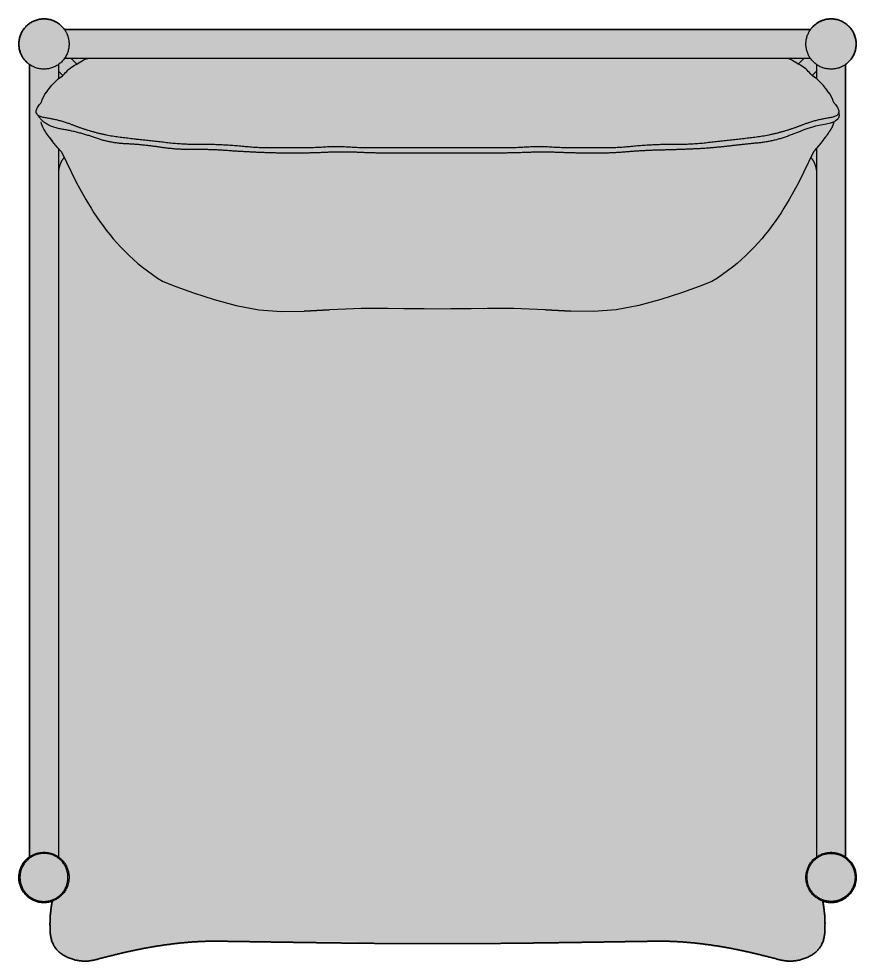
# Model space of a CAD drawing. Header units: millimetres. Extents: x 0 to 2127, y -1247 to 764.
# Drawn here: x 86 to 836, y -1247 to -404 of the extents above; entities that cross this region are included whole.
import ezdxf

# ---------------------------------------------------------------- set-up
doc = ezdxf.new("R2010")
doc.units = ezdxf.units.MM
doc.layers.add('Blocks', color=7, linetype='Continuous')
doc.layers.add('Blocks$Fill', color=7, linetype='Continuous', true_color=0xffffff)
doc.layers.add('Blocks$Inner', color=7, linetype='Continuous', lineweight=25, true_color=0x007f00)
doc.layers.add('Blocks$Outline', color=7, linetype='Continuous', lineweight=35, true_color=0xff3f3f)

# ---------------------------------------------------------------- blocks, each defined once
blk = doc.blocks.new('Arbour Lounge Chair Top')
at = {"layer": 'Blocks$Fill'}
blk.add_hatch(color=256, dxfattribs=at).paths.add_polyline_path([(835.58, -384.39), (835.91, -386.09), (836.21, -387.79), (836.72, -391.23), (837.12, -394.71), (837.39, -398.23), (837.56, -401.79), (837.6, -405.4), (837.53, -409.05), (837.35, -412.74), (837.27, -413.66), (837.18, -414.56), (837.06, -415.45), (836.91, -416.32), (836.75, -417.17), (836.55, -418.01), (836.34, -418.83), (836.1, -419.64), (835.84, -420.42), (835.55, -421.2), (835.24, -421.95), (835.07, -422.32), (834.9, -422.69), (834.73, -423.05), (834.55, -423.41), (834.36, -423.77), (834.16, -424.12), (833.96, -424.47), (833.76, -424.81), (833.55, -425.15), (833.33, -425.48), (833.11, -425.81), (832.88, -426.14), (832.64, -426.46), (832.4, -426.78), (832.15, -427.1), (831.9, -427.41), (831.64, -427.71), (831.37, -428.01), (831.1, -428.31), (830.83, -428.61), (830.54, -428.89), (830.25, -429.18), (829.66, -429.74), (829.04, -430.28), (828.4, -430.81), (827.73, -431.32), (827.04, -431.81), (826.32, -432.29), (825.59, -432.75), (824.82, -433.19), (824.04, -433.62), (823.23, -434.03), (822.41, -434.42), (821.58, -434.79), (820.76, -435.15), (819.93, -435.48), (819.11, -435.79), (818.28, -436.09), (817.45, -436.36), (816.62, -436.62), (815.78, -436.85), (814.95, -437.06), (814.11, -437.26), (813.28, -437.43), (812.44, -437.59), (811.6, -437.72), (810.76, -437.83), (809.92, -437.93), (809.08, -438), (808.23, -438.06), (807.38, -438.09), (806.54, -438.11), (805.69, -438.1), (804.84, -438.08), (803.99, -438.03), (803.13, -437.97), (802.28, -437.88), (801.43, -437.78), (800.57, -437.66), (799.71, -437.51), (798.85, -437.35), (797.99, -437.16), (797.13, -436.96), (796.27, -436.74), (782.51, -433.16), (768.89, -429.92), (755.27, -427.07), (741.53, -424.64), (734.62, -423.6), (727.7, -422.69), (720.76, -421.91), (713.81, -421.26), (706.85, -420.76), (699.88, -420.43), (692.91, -420.27), (658.01, -420.69), (630.1, -421.13), (323.02, -420.69), (295.1, -420.28), (288.12, -420.27), (281.15, -420.43), (274.18, -420.76), (267.22, -421.26), (260.26, -421.91), (253.33, -422.69), (246.41, -423.6), (239.5, -424.64), (225.76, -427.07), (212.14, -429.92), (198.52, -433.16), (184.76, -436.74), (183.9, -436.96), (183.04, -437.16), (182.18, -437.35), (181.32, -437.51), (180.46, -437.66), (179.6, -437.78), (178.75, -437.88), (177.89, -437.97), (177.04, -438.03), (176.19, -438.08), (175.34, -438.1), (174.49, -438.11), (173.64, -438.09), (172.8, -438.06), (171.95, -438), (171.11, -437.93), (170.27, -437.83), (169.43, -437.72), (168.59, -437.59), (167.75, -437.43), (166.91, -437.26), (166.08, -437.06), (165.25, -436.85), (164.41, -436.62), (163.58, -436.36), (162.75, -436.09), (161.92, -435.79), (161.1, -435.48), (160.27, -435.15), (159.45, -434.79), (158.62, -434.42), (157.8, -434.03), (156.99, -433.62), (156.2, -433.19), (155.44, -432.75), (154.7, -432.29), (153.99, -431.81), (153.3, -431.32), (152.63, -430.81), (151.99, -430.28), (151.37, -429.74), (150.77, -429.18), (150.49, -428.89), (150.2, -428.61), (149.93, -428.31), (149.65, -428.01), (149.39, -427.71), (149.13, -427.41), (148.88, -427.1), (148.63, -426.78), (148.39, -426.46), (148.15, -426.14), (147.92, -425.81), (147.7, -425.48), (147.48, -425.15), (147.27, -424.81), (147.06, -424.47), (146.87, -424.12), (146.67, -423.77), (146.48, -423.41), (146.3, -423.05), (146.13, -422.69), (145.96, -422.32), (145.79, -421.95), (145.48, -421.2), (145.19, -420.42), (144.93, -419.64), (144.69, -418.83), (144.48, -418.01), (144.28, -417.17), (144.12, -416.32), (143.97, -415.45), (143.85, -414.56), (143.75, -413.66), (143.68, -412.74), (143.5, -409.05), (143.43, -405.4), (143.47, -401.79), (143.63, -398.23), (143.91, -394.71), (144.31, -391.23), (144.82, -387.79), (145.12, -386.09), (145.45, -384.39), (144.94, -384.56), (144.44, -384.72), (143.92, -384.87), (143.41, -385), (142.89, -385.12), (142.37, -385.23), (141.84, -385.33), (141.31, -385.41), (140.78, -385.48), (140.24, -385.53), (139.7, -385.58), (139.16, -385.61), (138.61, -385.63), (138.06, -385.63), (137.5, -385.63), (136.95, -385.61), (136.49, -385.58), (136.04, -385.55), (135.59, -385.5), (135.15, -385.45), (134.71, -385.39), (134.27, -385.33), (133.83, -385.25), (133.4, -385.17), (132.97, -385.08), (132.54, -384.98), (132.12, -384.87), (131.7, -384.75), (131.28, -384.63), (130.87, -384.49), (130.46, -384.35), (130.05, -384.2), (129.65, -384.05), (129.25, -383.88), (128.85, -383.71), (128.45, -383.52), (128.06, -383.33), (127.67, -383.13), (127.29, -382.93), (126.91, -382.71), (126.53, -382.49), (126.15, -382.26), (125.78, -382.02), (125.41, -381.77), (125.04, -381.51), (124.68, -381.25), (124.31, -380.97), (123.96, -380.69), (123.6, -380.4), (123.26, -380.11), (122.92, -379.81), (122.59, -379.51), (122.27, -379.2), (121.95, -378.89), (121.65, -378.57), (121.34, -378.25), (121.05, -377.93), (120.77, -377.59), (120.49, -377.26), (120.22, -376.92), (119.95, -376.57), (119.7, -376.22), (119.45, -375.86), (119.2, -375.5), (118.97, -375.14), (118.74, -374.77), (118.52, -374.39), (118.31, -374.01), (118.11, -373.63), (117.91, -373.24), (117.72, -372.85), (117.53, -372.45), (117.36, -372.04), (117.19, -371.63), (117.03, -371.22), (116.88, -370.8), (116.73, -370.38), (116.59, -369.95), (116.46, -369.52), (116.34, -369.08), (116.22, -368.64), (116.11, -368.2), (116.02, -367.76), (115.93, -367.32), (115.85, -366.88), (115.77, -366.45), (115.71, -366.01), (115.66, -365.57), (115.61, -365.13), (115.58, -364.7), (115.55, -364.26), (115.53, -363.83), (115.52, -363.39), (115.52, -362.96), (115.52, -362.52), (115.54, -362.09), (115.57, -361.66), (115.6, -361.22), (115.64, -360.79), (115.69, -360.36), (115.75, -359.93), (115.82, -359.5), (115.9, -359.07), (115.99, -358.64), (116.08, -358.21), (116.19, -357.78), (116.3, -357.35), (116.42, -356.92), (116.55, -356.49), (116.69, -356.06), (116.84, -355.63), (117, -355.21), (117.15, -354.81), (117.32, -354.41), (117.48, -354.02), (117.66, -353.63), (117.84, -353.25), (118.02, -352.87), (118.22, -352.5), (118.42, -352.14), (118.62, -351.77), (118.83, -351.42), (119.05, -351.07), (119.27, -350.72), (119.5, -350.38), (119.74, -350.04), (119.98, -349.71), (120.23, -349.38), (120.48, -349.06), (120.74, -348.74), (121.01, -348.43), (121.28, -348.12), (121.56, -347.82), (121.85, -347.52), (122.14, -347.23), (122.43, -346.94), (122.74, -346.66), (123.05, -346.38), (123.36, -346.11), (123.69, -345.84), (124.01, -345.58), (124.35, -345.32), (124.69, -345.06), (125.03, -344.82), (125.03, 364.47), (124.65, 364.74), (124.28, 365.02), (123.91, 365.32), (123.55, 365.62), (123.19, 365.92), (122.84, 366.24), (122.49, 366.56), (122.16, 366.9), (121.82, 367.24), (121.5, 367.59), (121.18, 367.95), (120.87, 368.31), (120.56, 368.69), (120.26, 369.07), (119.96, 369.46), (119.67, 369.86), (119.41, 370.23), (119.16, 370.61), (118.92, 370.99), (118.69, 371.37), (118.46, 371.76), (118.24, 372.14), (118.03, 372.53), (117.83, 372.92), (117.64, 373.32), (117.46, 373.72), (117.28, 374.12), (117.12, 374.52), (116.96, 374.92), (116.81, 375.33), (116.67, 375.74), (116.53, 376.16), (116.41, 376.57), (116.29, 376.99), (116.18, 377.41), (116.08, 377.83), (115.99, 378.26), (115.91, 378.69), (115.84, 379.12), (115.77, 379.55), (115.71, 379.99), (115.66, 380.43), (115.62, 380.87), (115.59, 381.32), (115.57, 381.76), (115.55, 382.21), (115.55, 382.67), (115.55, 383.12), (115.56, 383.58), (115.57, 384.03), (115.6, 384.48), (115.64, 384.92), (115.68, 385.37), (115.73, 385.81), (115.79, 386.25), (115.86, 386.68), (115.94, 387.11), (116.02, 387.54), (116.11, 387.97), (116.22, 388.39), (116.33, 388.81), (116.44, 389.23), (116.57, 389.65), (116.71, 390.06), (116.85, 390.47), (117, 390.88), (117.16, 391.28), (117.33, 391.68), (117.51, 392.08), (117.69, 392.47), (117.89, 392.87), (118.09, 393.26), (118.3, 393.64), (118.52, 394.03), (118.74, 394.41), (118.98, 394.79), (119.22, 395.16), (119.47, 395.54), (119.73, 395.91), (120, 396.27), (120.28, 396.64), (120.56, 396.99), (120.84, 397.34), (121.13, 397.68), (121.43, 398.01), (121.73, 398.34), (122.04, 398.66), (122.35, 398.97), (122.66, 399.27), (122.98, 399.57), (123.31, 399.86), (123.64, 400.15), (123.98, 400.42), (124.32, 400.69), (124.67, 400.95), (125.02, 401.21), (125.38, 401.45), (125.74, 401.69), (126.1, 401.93), (126.48, 402.15), (126.85, 402.37), (127.24, 402.58), (127.62, 402.78), (128.02, 402.98), (128.41, 403.17), (128.82, 403.35), (129.22, 403.53), (129.64, 403.7), (130.05, 403.86), (130.48, 404.01), (130.9, 404.16), (131.34, 404.3), (131.77, 404.43), (132.21, 404.55), (132.64, 404.66), (133.08, 404.77), (133.52, 404.86), (133.95, 404.95), (134.39, 405.03), (134.82, 405.1), (135.25, 405.16), (135.69, 405.21), (136.12, 405.25), (136.56, 405.29), (136.99, 405.31), (137.43, 405.33), (137.86, 405.34), (138.3, 405.34), (138.73, 405.33), (139.16, 405.31), (139.6, 405.28), (140.03, 405.25), (140.46, 405.2), (140.9, 405.15), (141.33, 405.08), (141.76, 405.01), (142.2, 404.93), (142.63, 404.84), (143.06, 404.75), (143.49, 404.64), (143.93, 404.52), (144.36, 404.4), (144.79, 404.27), (145.22, 404.12), (145.65, 403.97), (146.08, 403.82), (146.5, 403.65), (146.91, 403.48), (147.32, 403.3), (147.72, 403.12), (148.12, 402.93), (148.51, 402.73), (148.9, 402.52), (149.28, 402.31), (149.65, 402.09), (150.03, 401.86), (150.39, 401.63), (150.75, 401.39), (151.11, 401.14), (151.46, 400.88), (151.8, 400.62), (152.14, 400.35), (152.48, 400.07), (152.81, 399.79), (153.13, 399.5), (153.45, 399.2), (153.76, 398.9), (154.07, 398.59), (154.37, 398.27), (154.67, 397.94), (154.96, 397.61), (155.25, 397.27), (155.53, 396.92), (155.81, 396.57), (156.08, 396.21), (156.35, 395.84), (490.51, 395.84), (824.65, 395.84), (824.93, 396.22), (825.21, 396.59), (825.5, 396.96), (825.8, 397.33), (826.11, 397.68), (826.43, 398.03), (826.75, 398.38), (827.09, 398.71), (827.43, 399.05), (827.78, 399.37), (828.14, 399.69), (828.5, 400), (828.88, 400.31), (829.26, 400.61), (829.65, 400.91), (830.05, 401.19), (830.43, 401.45), (830.8, 401.7), (831.18, 401.95), (831.56, 402.18), (831.95, 402.4), (832.34, 402.62), (832.73, 402.83), (833.12, 403.03), (833.51, 403.22), (833.91, 403.41), (834.31, 403.58), (834.71, 403.75), (835.12, 403.9), (835.53, 404.05), (835.94, 404.2), (836.35, 404.33), (836.77, 404.45), (837.18, 404.57), (837.6, 404.68), (838.03, 404.78), (838.45, 404.87), (838.88, 404.95), (839.32, 405.02), (839.75, 405.09), (840.19, 405.14), (840.63, 405.19), (841.07, 405.23), (841.51, 405.27), (841.96, 405.29), (842.41, 405.3), (842.86, 405.31), (843.32, 405.31), (843.77, 405.3), (844.22, 405.28), (844.67, 405.25), (845.12, 405.22), (845.56, 405.17), (846, 405.12), (846.44, 405.06), (846.88, 404.99), (847.31, 404.92), (847.74, 404.83), (848.16, 404.74), (848.59, 404.63), (849.01, 404.52), (849.43, 404.4), (849.84, 404.28), (850.25, 404.14), (850.66, 404), (851.07, 403.85), (851.47, 403.69), (851.87, 403.52), (852.27, 403.34), (852.67, 403.15), (853.06, 402.96), (853.45, 402.76), (853.84, 402.55), (854.22, 402.33), (854.6, 402.1), (854.98, 401.87), (855.36, 401.62), (855.73, 401.37), (856.1, 401.11), (856.46, 400.84), (856.83, 400.56), (857.18, 400.28), (857.53, 400), (857.87, 399.71), (858.2, 399.41), (858.53, 399.11), (858.85, 398.8), (859.16, 398.49), (859.46, 398.18), (859.76, 397.86), (860.05, 397.53), (860.33, 397.2), (860.61, 396.86), (860.88, 396.52), (861.14, 396.17), (861.39, 395.82), (861.64, 395.46), (861.88, 395.1), (862.11, 394.73), (862.34, 394.36), (862.55, 393.98), (862.76, 393.6), (862.97, 393.21), (863.16, 392.82), (863.35, 392.42), (863.54, 392.02), (863.71, 391.61), (863.88, 391.2), (864.04, 390.78), (864.19, 390.36), (864.34, 389.93), (864.48, 389.5), (864.61, 389.06), (864.73, 388.63), (864.84, 388.19), (864.95, 387.75), (865.04, 387.32), (865.13, 386.88), (865.21, 386.45), (865.28, 386.01), (865.34, 385.58), (865.39, 385.14), (865.43, 384.71), (865.46, 384.28), (865.49, 383.84), (865.51, 383.41), (865.51, 382.97), (865.51, 382.54), (865.5, 382.11), (865.48, 381.67), (865.45, 381.24), (865.42, 380.8), (865.37, 380.37), (865.32, 379.94), (865.26, 379.5), (865.18, 379.07), (865.1, 378.64), (865.01, 378.21), (864.91, 377.77), (864.81, 377.34), (864.69, 376.91), (864.57, 376.48), (864.43, 376.04), (864.29, 375.61), (864.14, 375.18), (863.98, 374.76), (863.82, 374.34), (863.65, 373.93), (863.47, 373.52), (863.28, 373.12), (863.09, 372.72), (862.89, 372.33), (862.69, 371.94), (862.47, 371.56), (862.25, 371.18), (862.03, 370.81), (861.79, 370.45), (861.55, 370.09), (861.3, 369.73), (861.04, 369.38), (860.78, 369.04), (860.51, 368.7), (860.23, 368.36), (859.95, 368.03), (859.66, 367.71), (859.36, 367.39), (859.06, 367.08), (858.74, 366.77), (858.43, 366.47), (858.1, 366.17), (857.77, 365.88), (857.43, 365.59), (857.08, 365.31), (856.72, 365.03), (856.36, 364.76), (855.99, 364.5), (855.99, -344.82), (856.61, -345.27), (856.97, -345.55), (857.32, -345.83), (857.67, -346.12), (858.01, -346.41), (858.34, -346.71), (858.66, -347.02), (858.98, -347.32), (859.29, -347.64), (859.59, -347.96), (859.88, -348.28), (860.17, -348.61), (860.45, -348.94), (860.72, -349.28), (860.99, -349.63), (861.25, -349.97), (861.5, -350.33), (861.74, -350.69), (861.98, -351.05), (862.21, -351.42), (862.43, -351.8), (862.64, -352.17), (862.85, -352.56), (863.05, -352.95), (863.25, -353.34), (863.43, -353.74), (863.61, -354.15), (863.78, -354.55), (863.95, -354.97), (864.1, -355.39), (864.25, -355.81), (864.4, -356.24), (864.53, -356.68), (864.66, -357.11), (864.78, -357.55), (864.89, -357.99), (864.99, -358.42), (865.08, -358.86), (865.16, -359.29), (865.24, -359.73), (865.3, -360.17), (865.36, -360.6), (865.41, -361.04), (865.45, -361.47), (865.48, -361.91), (865.5, -362.34), (865.51, -362.78), (865.51, -363.21), (865.51, -363.64), (865.5, -364.08), (865.47, -364.51), (865.44, -364.94), (865.4, -365.38), (865.35, -365.81), (865.29, -366.24), (865.23, -366.68), (865.15, -367.11), (865.07, -367.54), (864.98, -367.97), (864.87, -368.4), (864.76, -368.84), (864.64, -369.27), (864.52, -369.7), (864.38, -370.13), (864.23, -370.56), (864.08, -370.99), (863.92, -371.41), (863.75, -371.83), (863.57, -372.24), (863.39, -372.65), (863.2, -373.05), (863.01, -373.45), (862.81, -373.84), (862.6, -374.22), (862.38, -374.6), (862.15, -374.98), (861.92, -375.35), (861.69, -375.71), (861.44, -376.07), (861.19, -376.42), (860.93, -376.77), (860.66, -377.12), (860.39, -377.45), (860.11, -377.79), (859.82, -378.11), (859.53, -378.43), (859.23, -378.75), (858.92, -379.06), (858.6, -379.37), (858.28, -379.67), (857.95, -379.96), (857.62, -380.25), (857.27, -380.54), (856.92, -380.81), (856.56, -381.09), (856.2, -381.36), (855.83, -381.62), (855.45, -381.88), (855.07, -382.12), (854.69, -382.36), (854.31, -382.59), (853.92, -382.81), (853.53, -383.03), (853.14, -383.23), (852.75, -383.43), (852.35, -383.62), (851.95, -383.8), (851.55, -383.97), (851.15, -384.13), (850.74, -384.29), (850.33, -384.44), (849.92, -384.57), (849.51, -384.7), (849.09, -384.82), (848.67, -384.94), (848.25, -385.04), (847.82, -385.14), (847.4, -385.22), (846.97, -385.3), (846.53, -385.37), (846.1, -385.43), (845.66, -385.49), (845.22, -385.53), (844.78, -385.57), (844.34, -385.6), (843.89, -385.62), (843.44, -385.63), (842.99, -385.63), (842.53, -385.63), (842.08, -385.61), (841.62, -385.59), (841.17, -385.56), (840.72, -385.52), (840.28, -385.47), (839.84, -385.42), (839.4, -385.35), (838.96, -385.28), (838.53, -385.2), (838.1, -385.11), (837.67, -385.01), (837.25, -384.9), (836.83, -384.79), (836.41, -384.67), (835.99, -384.53)], flags=0)
at = {"layer": 'Blocks$Inner'}
for p, q in [((125.03, 364.47), (125.03, -344.82)), ((151.03, 364.49), (151.03, 351.75)), ((490.51, 369.84), (156.34, 369.84)), ((167.35, 364.82), (162.33, 369.84)), ((824.66, 369.84), (490.51, 369.84)), ((813.68, 364.82), (818.7, 369.84)), ((830, 364.53), (830, 351.75)), ((855.99, -344.82), (855.99, 364.5)), ((151.03, 358.51), (154.85, 354.69)), ((830, 358.51), (826.18, 354.69)), ((220.62, 297.6), (221.5, 297.55)), ((151.03, -276.2), (151.03, -344.84)), ((830, -276.2), (830, -344.85)), ((145.45, -384.39), (145.45, -384.4)), ((835.58, -384.4), (835.58, -384.39))]:
    blk.add_line(p, q, dxfattribs=at)
for points in [[(824.65, 395.84), (490.51, 395.84), (156.35, 395.84)], [(139.71, 338.92), (140.74, 340.45), (141.81, 341.94), (142.94, 343.4), (145.05, 345.92), (147.35, 348.37), (150.79, 351.56), (154.55, 354.42), (156.5, 356.21), (157.44, 357.27), (158.41, 358.3), (159.41, 359.31), (160.44, 360.28), (162.61, 362.01), (164.03, 362.93), (165.49, 363.81), (166.97, 364.63), (168.48, 365.41), (168.71, 365.53), (172.14, 367.83), (173.99, 368.9), (175.8, 369.66), (177.37, 369.84)], [(841.32, 338.92), (840.29, 340.45), (839.22, 341.94), (838.09, 343.4), (835.98, 345.92), (833.68, 348.37), (830.24, 351.56), (826.48, 354.42), (824.53, 356.21), (823.59, 357.27), (822.62, 358.3), (821.62, 359.31), (820.59, 360.28), (818.42, 362.01), (817, 362.93), (815.54, 363.81), (814.06, 364.63), (812.55, 365.41), (812.32, 365.53), (808.89, 367.83), (807.04, 368.9), (805.23, 369.66), (803.66, 369.84)], [(135.67, 330.5), (135.67, 330.51), (135.64, 330.43), (136.01, 331.6), (136.51, 333.15), (137.78, 335.9), (138.94, 337.81), (140.47, 340.01)], [(845.36, 330.5), (845.36, 330.51), (845.39, 330.43), (845.02, 331.6), (844.52, 333.15), (843.25, 335.9), (842.09, 337.81), (840.56, 340.01)], [(849.88, 321.35), (850.03, 320.9), (850.18, 318.55), (850.08, 318.16), (849.97, 317.78), (849.86, 317.4), (849.72, 317.02), (849.58, 316.65), (849.42, 316.28), (849.25, 315.92), (849.07, 315.57), (846.83, 313.62), (846.11, 313.27), (843.14, 312.17), (842.43, 311.95), (838.53, 311.05), (829.19, 309.17), (825.66, 308.18), (822.16, 307.08), (818.68, 305.9), (815.24, 304.61), (807.26, 301.52)], [(145.06, 296.42), (145.53, 296.01), (143.4, 298.72), (141.5, 301.29), (139.8, 303.75), (139.16, 304.75), (139.12, 304.8), (137.83, 306.73), (136.88, 308.41), (136.3, 309.82), (135.74, 311.42), (135.45, 313.07)], [(153.02, 286.93), (152.31, 287.78), (151.03, 289.19), (150.48, 289.8), (148.62, 291.97), (146.81, 294.17), (145.06, 296.42), (143.14, 299.07)], [(828.01, 286.93), (828.72, 287.78), (830, 289.19), (830.55, 289.8), (832.41, 291.97), (834.22, 294.17), (835.97, 296.42), (837.89, 299.07)], [(151.03, 289.19), (151.03, -276.2)], [(152.31, 287.78), (153.74, 286.18), (167.2, 258.7), (171.22, 251.19), (175.56, 243.51), (180.26, 235.74), (182.76, 231.84), (185.37, 227.93), (188.08, 224.02), (190.9, 220.12), (193.85, 216.23), (196.91, 212.37), (200.1, 208.53), (203.42, 204.73), (206.87, 200.97), (210.46, 197.26), (214.19, 193.6), (218.07, 190), (222.11, 186.48), (226.3, 183.02), (230.65, 179.65), (235.16, 176.37), (239.84, 173.18), (244.7, 170.1), (256, 165.64), (271.89, 160.09), (290.59, 154.24), (310.31, 148.9), (330.55, 145.01), (350.8, 143.49), (370.99, 143.6), (393.67, 144.77), (370.99, 143.6)], [(828.72, 287.78), (827.29, 286.18), (813.83, 258.7), (809.81, 251.19), (805.47, 243.51), (800.77, 235.74), (798.27, 231.84), (795.66, 227.93), (792.95, 224.02), (790.12, 220.12), (787.18, 216.23), (784.12, 212.37), (780.93, 208.53), (777.61, 204.73), (774.16, 200.97), (770.57, 197.26), (766.84, 193.6), (762.95, 190), (758.92, 186.48), (754.73, 183.02), (750.38, 179.65), (745.87, 176.37), (741.19, 173.18), (736.33, 170.1), (725.03, 165.64), (709.14, 160.09), (690.44, 154.24), (670.72, 148.9), (650.48, 145.01), (630.23, 143.49), (610.04, 143.6), (587.36, 144.77), (610.04, 143.6)], [(830, 289.19), (830, -276.2)], [(156.14, 281.16), (155.64, 280.59), (155.39, 280.29), (155.15, 279.99), (154.92, 279.7), (154.7, 279.4), (154.48, 279.1), (154.27, 278.8), (154.08, 278.49), (153.88, 278.18), (153.7, 277.86), (153.52, 277.54), (153.34, 277.2), (153.18, 276.86), (153.01, 276.5), (152.85, 276.13), (152.7, 275.75), (152.54, 275.35), (152.39, 274.94), (152.25, 274.51), (152.1, 274.07), (151.97, 273.61), (151.83, 273.15), (151.71, 272.67), (151.59, 272.18), (151.48, 271.68), (151.39, 271.18), (151.3, 270.67), (151.22, 270.15), (151.16, 269.63), (151.1, 269.11), (151.07, 268.58), (151.04, 268.05), (151.03, 267.52)], [(824.89, 281.16), (825.39, 280.59), (825.64, 280.29), (825.88, 279.99), (826.11, 279.7), (826.33, 279.4), (826.55, 279.1), (826.76, 278.8), (826.95, 278.49), (827.15, 278.18), (827.33, 277.86), (827.51, 277.54), (827.68, 277.2), (827.85, 276.86), (828.02, 276.5), (828.18, 276.13), (828.33, 275.75), (828.49, 275.35), (828.64, 274.94), (828.78, 274.51), (828.93, 274.07), (829.06, 273.61), (829.2, 273.15), (829.32, 272.67), (829.44, 272.18), (829.54, 271.68), (829.64, 271.18), (829.73, 270.67), (829.81, 270.15), (829.87, 269.63), (829.93, 269.11), (829.96, 268.58), (829.99, 268.05), (830, 267.52)], [(587.36, 144.77), (572.48, 145.52), (558.95, 146.02), (547.13, 146.19), (534.9, 146.05), (520.57, 145.81), (502.46, 145.64), (490.51, 145.54), (478.57, 145.64), (460.46, 145.81), (446.13, 146.05), (433.9, 146.19), (422.08, 146.02), (408.55, 145.52), (393.67, 144.77)]]:
    blk.add_lwpolyline(points, dxfattribs=at)
for points in [[(156.36, 395.82), (152.14, 401.78), (138.31, 406.47), (124.37, 402.13), (115.64, 390.42), (115.46, 375.82), (123.89, 363.9), (137.72, 359.22), (151.66, 363.56), (160.39, 375.26), (160.57, 389.86), (156.36, 395.82)], [(855.98, 364.49), (861.94, 368.7), (866.64, 382.52), (862.31, 396.47), (850.62, 405.21), (836.02, 405.41), (824.09, 396.98), (819.39, 383.16), (823.72, 369.21), (835.41, 360.47), (850.01, 360.27), (855.98, 364.49)], [(845.35, 330.54), (855.99, 319.01), (828.22, 314.66), (807.84, 306.54), (785.75, 300.55), (763.14, 297.83), (740.55, 295.31), (717.92, 292.8), (695.14, 293.08), (672.42, 291.9), (649.75, 289.66), (626.98, 290), (604.21, 289.69), (581.51, 291.2), (558.77, 289.75), (536.04, 289.94), (513.27, 289.9), (490.51, 289.9), (467.76, 289.9), (444.99, 289.94), (422.26, 289.75), (399.52, 291.2), (376.82, 289.69), (354.05, 290), (331.28, 289.66), (308.61, 291.9), (285.89, 293.08), (263.1, 292.8), (240.48, 295.31), (217.89, 297.83), (195.28, 300.55), (173.19, 306.54), (152.81, 314.66), (125.03, 319.01), (135.68, 330.54)], [(807.26, 301.52), (793.33, 295.82), (763.49, 292.81), (733.9, 289.44), (704.05, 288.18), (674.21, 287.47), (644.44, 284.94), (614.55, 285.14), (584.73, 286.31), (554.89, 285.14), (525.02, 285.26), (495.15, 285.23), (465.28, 285.28), (435.41, 285.05), (405.56, 286.48), (375.75, 285.08), (345.87, 285.11), (316.05, 286.4), (286.26, 288.55), (256.34, 288.19), (226.82, 292.76), (196.78, 294.13), (168.94, 304.19), (137.44, 309.3), (131.15, 321.35)], [(125.69, -344.37), (119.58, -348.38), (114.41, -362.04), (118.26, -376.12), (129.65, -385.26), (144.24, -385.95), (156.45, -377.94), (161.61, -364.28), (157.77, -350.2), (146.37, -341.06), (131.79, -340.37), (125.69, -344.37)], [(137.27, -341.7), (144.24, -341.46), (155.81, -349.26), (160.58, -362.38), (156.73, -375.79), (145.73, -384.37), (131.79, -384.86), (120.22, -377.05), (115.45, -363.94), (119.3, -350.53), (130.3, -341.94), (137.27, -341.7)], [(856.61, -345.27), (850.8, -340.85), (836.2, -340.54), (824.2, -348.87), (819.4, -362.65), (823.61, -376.63), (835.23, -385.47), (849.83, -385.78), (861.83, -377.46), (866.64, -363.67), (862.42, -349.69), (856.61, -345.27)], [(843.76, -341.7), (836.79, -341.46), (825.22, -349.26), (820.45, -362.37), (824.3, -375.79), (835.3, -384.37), (849.24, -384.86), (860.81, -377.05), (865.58, -363.94), (861.73, -350.53), (850.73, -341.94), (843.76, -341.7)], [(145.45, -384.4), (142.7, -397.89), (144.66, -427.58), (170.94, -440.47), (198.59, -433), (225.7, -426.85), (253.3, -422.43), (281.13, -420.09), (309.06, -420.46), (336.97, -420.92), (364.89, -421.33), (392.8, -421.73), (420.72, -422.07), (448.64, -422.29), (476.56, -422.4), (504.47, -422.4), (532.39, -422.29), (560.31, -422.07), (588.23, -421.73), (616.14, -421.33), (644.06, -420.92), (671.97, -420.46), (699.89, -420.09), (727.73, -422.43), (755.33, -426.85), (782.44, -433), (810.09, -440.47), (836.37, -427.58), (838.33, -397.89), (835.58, -384.4)]]:
    blk.add_open_spline(points, degree=2, dxfattribs=at)
blk.add_open_spline([(837.63, 298.72), (839.53, 301.29), (841.23, 303.75), (841.87, 304.75), (841.91, 304.8), (843.2, 306.73), (844.15, 308.41), (844.73, 309.82), (845.29, 311.42), (845.58, 313.07)], degree=1, knots=[0, 0, 7.263152, 10.256558, 11.443524, 11.503655, 13.823402, 15.761053, 17.284501, 18.983282, 20.654896, 20.654896], dxfattribs=at)
at = {"layer": 'Blocks$Outline'}
for points in [[(156.35, 395.84), (490.51, 395.84)], [(490.51, 395.84), (824.65, 395.84)], [(125.03, -344.82), (125.03, 364.47)], [(855.99, 364.5), (855.99, -344.82)]]:
    blk.add_lwpolyline(points, dxfattribs=at)
for points, knots in [([(125.03, 364.47), (121.96, 366.63), (115.46, 375.82), (115.64, 390.42), (124.37, 402.13), (138.31, 406.47), (152.13, 401.78), (156.35, 395.84)], [-5.541741, -5.541741, -5.541741, -5, -4, -3, -2, -1, -0.001397, -0.001397, -0.001397]), ([(824.65, 395.84), (826.82, 398.91), (836.02, 405.41), (850.62, 405.21), (862.31, 396.47), (866.64, 382.52), (861.95, 368.71), (855.99, 364.5)], [-5.541741, -5.541741, -5.541741, -5, -4, -3, -2, -1, -0.001394, -0.001394, -0.001394]), ([(145.45, -384.39), (141.42, -385.82), (129.65, -385.26), (118.26, -376.12), (114.41, -362.04), (119.44, -348.75), (125.03, -344.82)], [-4.613699, -4.613699, -4.613699, -4, -3, -2, -1, -0.054199, -0.054199, -0.054199]), ([(856.61, -345.27), (862.42, -349.69), (866.64, -363.67), (861.83, -377.46), (849.83, -385.78), (838.87, -385.55), (835.58, -384.39)], [-10, -10, -10, -9, -8, -7, -6, -5.498198, -5.498198, -5.498198]), ([(835.58, -384.39), (835.58, -384.4), (835.58, -384.4), (838.33, -397.89), (836.37, -427.58), (810.09, -440.47), (782.44, -433), (755.33, -426.85), (727.73, -422.43), (699.89, -420.09), (671.97, -420.46), (644.06, -420.92), (616.14, -421.33), (588.23, -421.73), (560.31, -422.07), (532.39, -422.29), (504.47, -422.4), (476.56, -422.4), (448.64, -422.29), (420.72, -422.07), (392.8, -421.73), (364.89, -421.33), (336.97, -420.92), (309.06, -420.46), (281.13, -420.09), (253.3, -422.43), (225.7, -426.85), (198.59, -433), (170.94, -440.47), (144.66, -427.58), (142.7, -397.89), (145.45, -384.4), (145.45, -384.39), (145.45, -384.39)], [-28.000096, -28.000096, -28.000096, -28, -28, -27, -26, -25, -24, -23, -22, -21, -20, -19, -18, -17, -16, -15, -14, -13, -12, -11, -10, -9, -8, -7, -6, -5, -4, -3, -2, -1, 0, 0, 0.000418, 0.000418, 0.000418])]:
    blk.add_open_spline(points, degree=2, knots=knots, dxfattribs=at)
blk.add_open_spline([(855.99, -344.82), (856.3, -345.04), (856.61, -345.27)], degree=2, dxfattribs=at)

msp = doc.modelspace()

# ---------------------------------------------------------------- block references
at = {"layer": 'Blocks'}
msp.add_blockref('Arbour Lounge Chair Top', (-29.91, -809.21), dxfattribs=at)

doc.saveas('drawing.dxf')
